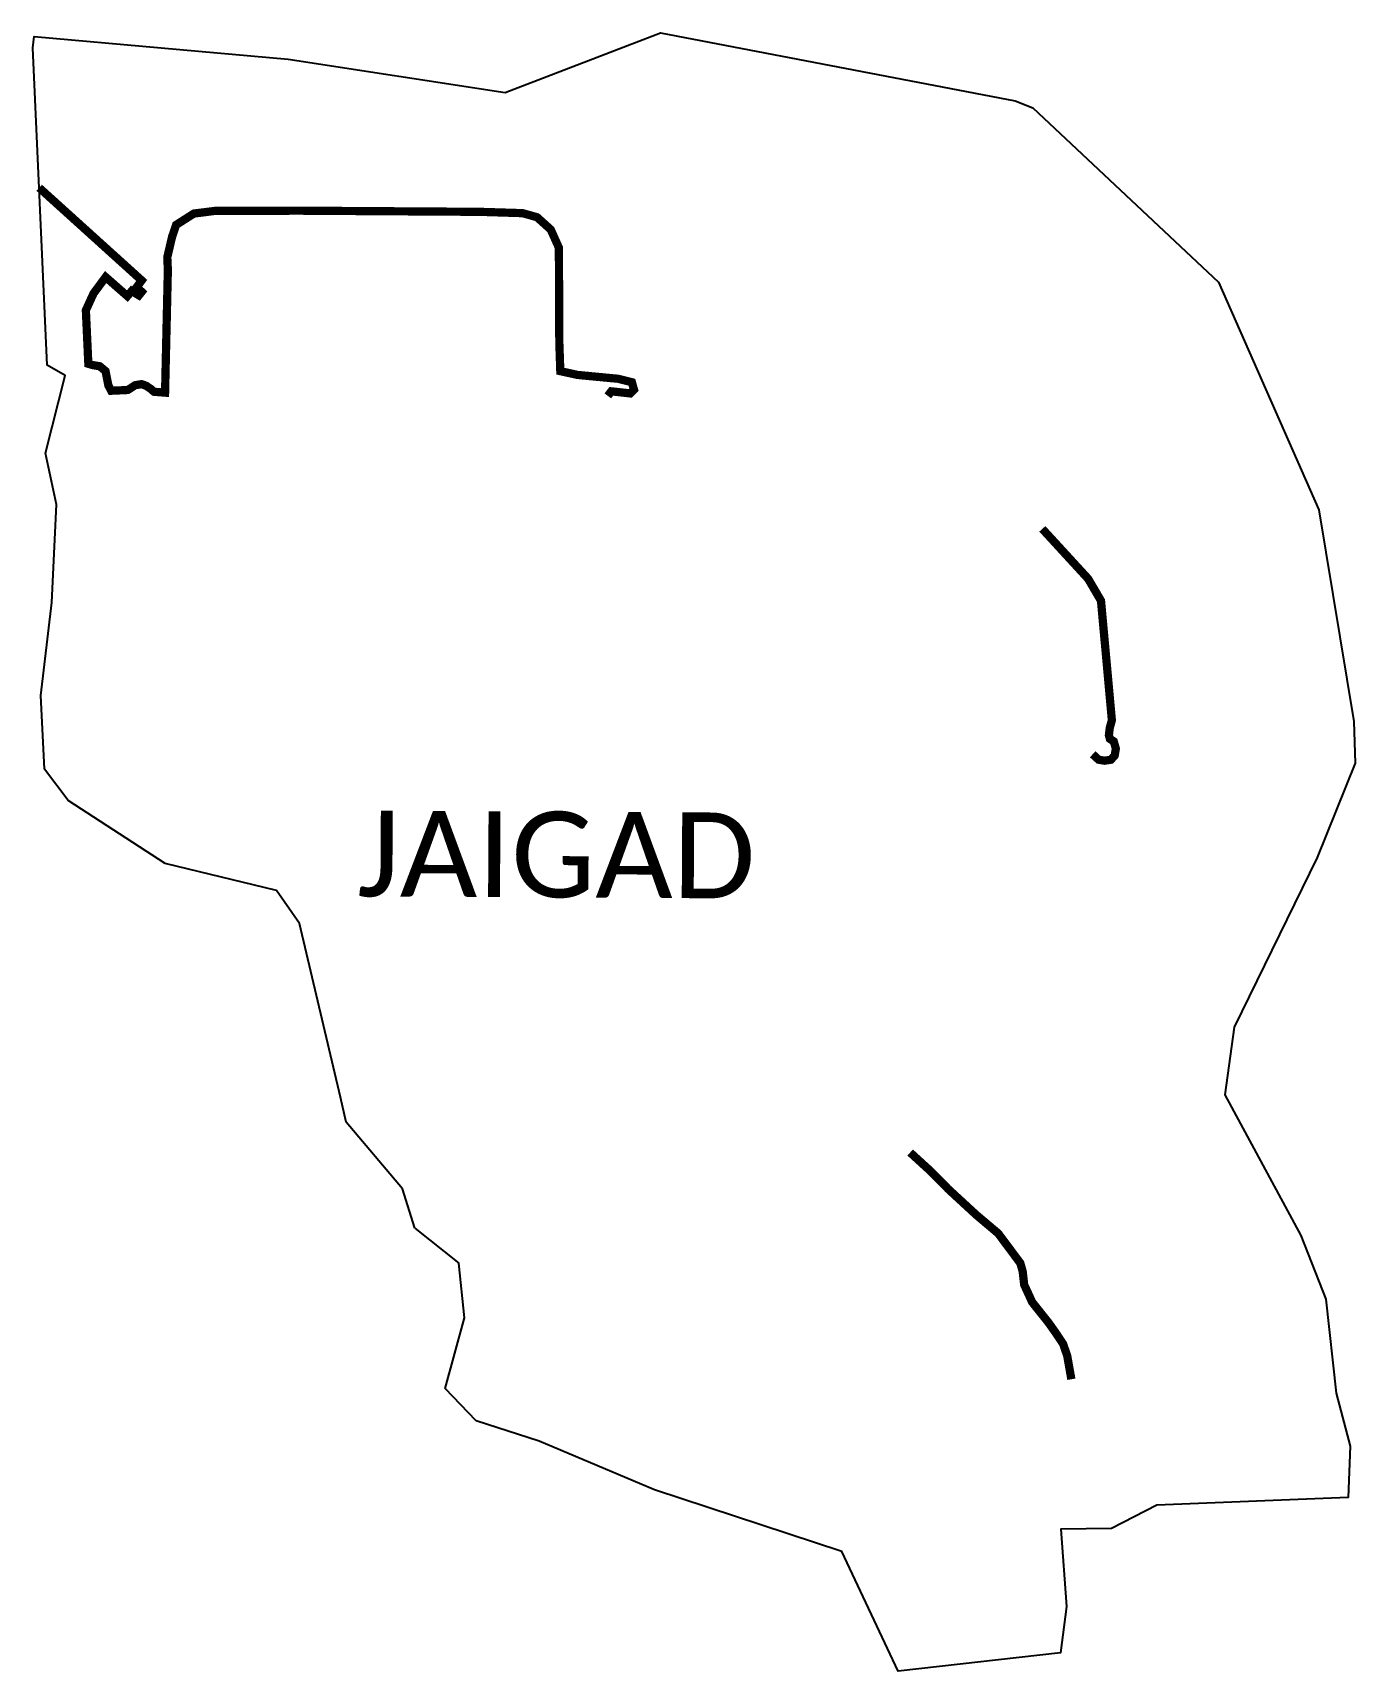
# Model space of a CAD drawing. Header units: metres. Extents: x 309933 to 311536, y 1912399 to 1914386.
import ezdxf

# ---------------------------------------------------------------- set-up
doc = ezdxf.new("R2010")
doc.units = ezdxf.units.M
for name, color, linetype in [('ARTIFICIALLY PROTECTED', 10, 'Continuous'), ('village', 3, 'Continuous'), ('VILLAGE NAME', 250, 'Continuous')]:
    doc.layers.add(name, color=color, linetype=linetype)
doc.styles.get("Standard").update_dxf_attribs({"font": 'calibri.ttf'})

msp = doc.modelspace()

# ---------------------------------------------------------------- linework, layer by layer
at = {"layer": 'ARTIFICIALLY PROTECTED', "const_width": 10, "flags": 128}
for points in [[(310630.3, 1913945.4), (310634.5, 1913950.9), (310657.4, 1913948.4), (310662, 1913953), (310659.5, 1913961.9), (310643, 1913966.1), (310593.5, 1913970.8), (310572.7, 1913975.4), (310571.5, 1914010.5), (310571, 1914125.1), (310561.1, 1914147.1), (310544.6, 1914162), (310527, 1914167), (310475.7, 1914168.6), (310255.9, 1914170), (310153.8, 1914169.7), (310128.5, 1914166.5), (310106.9, 1914152.7), (310102.1, 1914138.3), (310096.3, 1914113.4), (310097, 1914098.4), (310093.6, 1913949.3), (310080.1, 1913950.4), (310077.3, 1913953.1), (310070.8, 1913957.6), (310065.2, 1913959.6), (310057.3, 1913958.3), (310048.4, 1913952.5), (310028.3, 1913951.6), (310024.9, 1913958), (310021.4, 1913975.5), (310014.4, 1913981.3), (310005.5, 1913982.8), (310000.6, 1913984.3), (309997.6, 1914049.2), (310006.9, 1914069.6), (310021.6, 1914089.5), (310047.9, 1914066.4), (310053.2, 1914072.6), (310061.9, 1914067.3), (310065.3, 1914071.6), (310059.2, 1914077.2), (310065.3, 1914085.4), (309941, 1914197.8)], [(311218, 1913510.7), (311225.3, 1913504.1), (311232.6, 1913502.9), (311240.2, 1913504.1), (311244.7, 1913509.2), (311246.1, 1913517.5), (311243.6, 1913526.4), (311238.9, 1913529.4), (311237.7, 1913533.7), (311238.7, 1913542.6), (311241.3, 1913552), (311228.1, 1913697), (311212.5, 1913723.6), (311157, 1913784.1)], [(311192.2, 1912752.7), (311187.2, 1912781), (311182.3, 1912795.3), (311174.7, 1912806.9), (311165, 1912820.7), (311144.7, 1912846.2), (311135, 1912867.4), (311133.2, 1912883.4), (311130.3, 1912893.6), (311103.5, 1912929.6), (311077.3, 1912951.7), (311042.9, 1912983.4), (311020, 1913006.5), (310996.8, 1913027.7)]]:
    msp.add_lwpolyline(points, dxfattribs=at)
at = {"layer": 'village', "flags": 128}
msp.add_lwpolyline([(310396.5, 1912936), (310449.6, 1912893.4)], dxfattribs=at)
at = {"layer": 'village', "color": 3, "true_color": 0x00ff00}
for points in [[(310396.5, 1912936, 0), (310381.4, 1912983.7, 0), (310313.3, 1913064.5, 0), (310306.2, 1913094.8, 0), (310256.7, 1913305.5, 0), (310228.5, 1913345.5, 0), (310093.9, 1913378.4, 0), (309976, 1913454.7, 0), (309947.3, 1913492.6, 0), (309943.2, 1913581.8, 0), (309956.5, 1913694.7, 0), (309962.1, 1913813.8, 0), (309948.6, 1913876, 0), (309972.6, 1913969.9, 0), (309950.8, 1913982.7, 0), (309933.3, 1914367.7, 0), (309934.8, 1914381.2, 0), (310242.9, 1914353.6, 0), (310505.7, 1914313.5, 0), (310694.2, 1914385.8, 0), (311124.1, 1914303.3, 0), (311145.4, 1914294.8, 0), (311370.4, 1914083.3, 0), (311492.2, 1913807.3, 0), (311534.7, 1913550.4, 0), (311536.3, 1913500.1, 0), (311490.3, 1913385.4, 0), (311389.6, 1913179.7, 0), (311378.2, 1913097.8, 0), (311470.3, 1912927.2, 0), (311500.6, 1912850, 0), (311513, 1912736, 0), (311530.1, 1912671.7, 0), (311527.6, 1912609.2, 0), (311295.6, 1912599.8, 0), (311240.9, 1912571.7, 0), (311179.4, 1912570.7, 0), (311186.2, 1912476.9, 0), (311179, 1912420.8, 0), (310982.4, 1912398.6, 0), (310914, 1912543.9, 0), (310686.8, 1912618.4, 0), (310547.2, 1912677.7, 0), (310470.9, 1912702.2, 0), (310433.1, 1912741.5, 0), (310456.4, 1912827.2, 0)], [(310456.4, 1912827.2, 0), (310449.6, 1912893.4, 0)]]:
    msp.add_polyline3d(points, dxfattribs=at)

# ---------------------------------------------------------------- texts
at = {"layer": 'VILLAGE NAME', "insert": (310327, 1913442.5), "char_height": 104.042, "attachment_point": 1, "rotation": 359.6762}
msp.add_mtext_dynamic_manual_height_columns('{\\fCalibri|b0|i0|c0|p34;JAIGAD}', width=683.842, gutter_width=520.2, heights=[0], dxfattribs=at)

doc.saveas('drawing.dxf')
